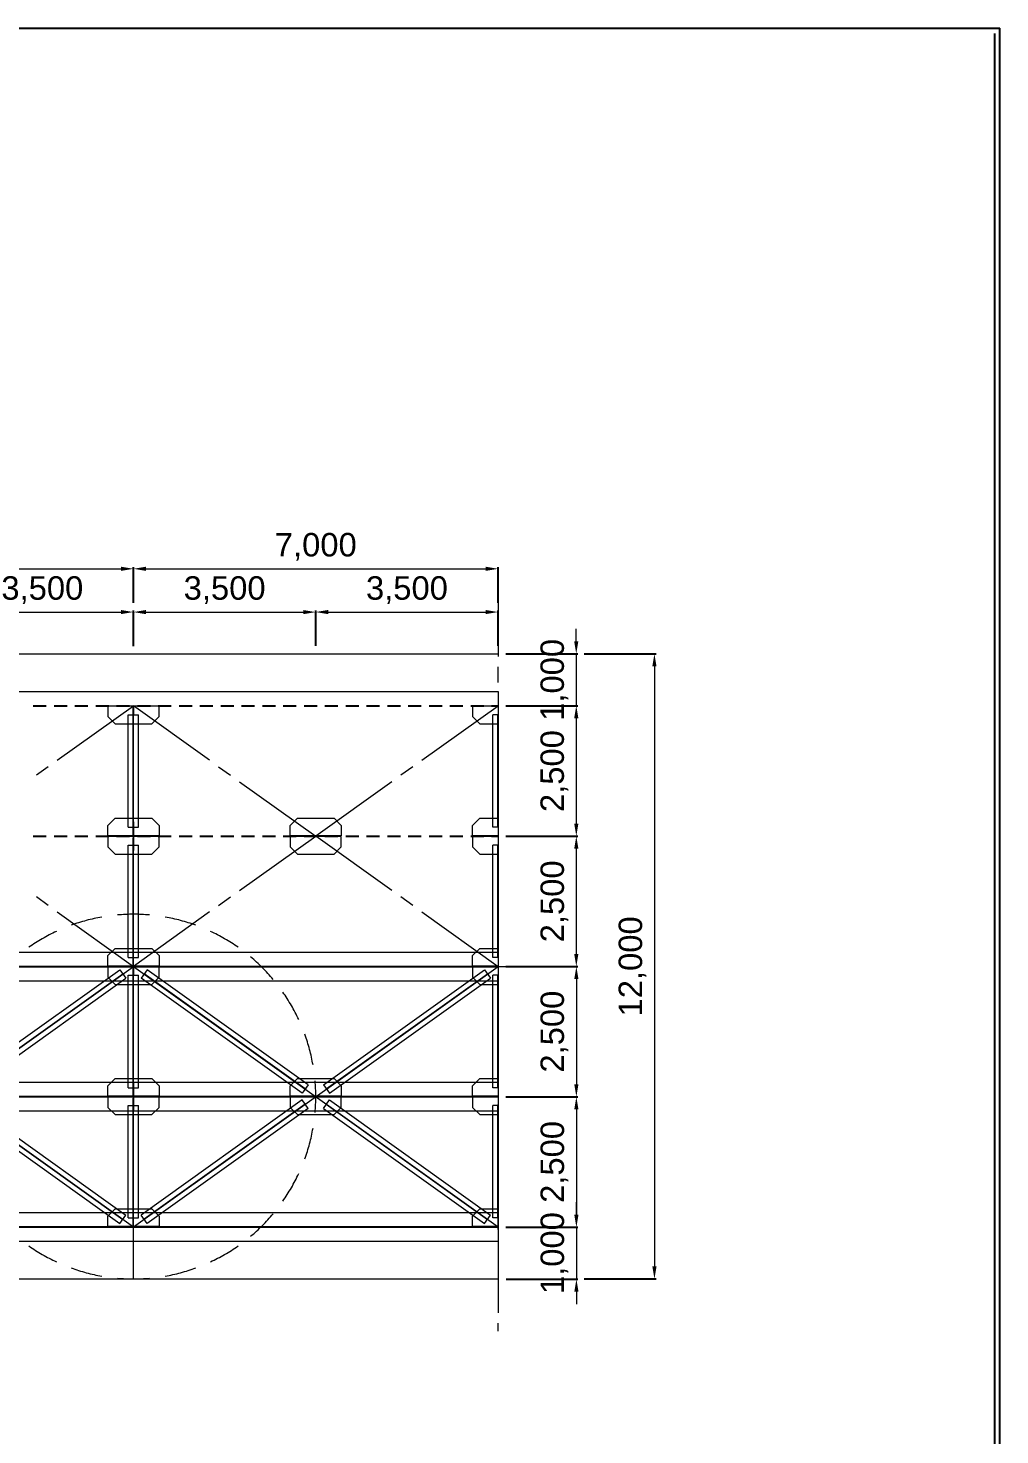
# Model space of a CAD drawing. Header units: metres. Extents: x 674733 to 752233, y -201459 to -147459.
# Drawn here: x 733576 to 752233, y -174463 to -147459 of the extents above; entities that cross this region are included whole.
import ezdxf

# ---------------------------------------------------------------- set-up
doc = ezdxf.new("R2010")
doc.units = ezdxf.units.M
doc.header["$MEASUREMENT"] = 0
doc.layers.get('Defpoints').update_dxf_attribs({"lineweight": 0})
for name, color, linetype, lineweight in [('A-DIM01', 1, 'Continuous', 0), ('Adojoint Line', 1, 'Continuous', 0), ('Concrete', 4, 'Continuous', 0), ('Dimension Line', 2, 'Continuous', 0), ('Steel Girder', 6, 'Continuous', 0)]:
    doc.layers.add(name, color=color, linetype=linetype, lineweight=lineweight)
doc.styles.add('style2', font='arial.ttf')
doc.styles.add('돋움', font='')
doc.styles.get('돋움').set_extended_font_data('Dotum')
doc.dimstyles.new('DIM01', dxfattribs={"dimtxt": 3.5, "dimasz": 0.8, "dimexe": 2, "dimexo": 10, "dimgap": 1.25, "dimtad": 1, "dimdec": 0, "dimzin": 0, "dimtxsty": '돋움', "dimcen": 0.09, "dimclrd": 1, "dimclre": 1, "dimclrt": 256, "dimadec": 0, "dimazin": 0, "dimtfac": 0.072, "dimtdec": 0, "dimtix": 1, "dimtmove": 2, "dimatfit": 3, "dimfxl": 1, "dimtolj": 1, "dimtzin": 0, "dimlwd": -1, "dimarcsym": 0})

# ---------------------------------------------------------------- blocks, each defined once
blk = doc.blocks.new('*U126')
at = {"layer": 'Steel Girder'}
for p, q in [((-6, 162), (-6, -138)), ((-6, 162), (0, 162)), ((-6, 12), (0, 12)), ((0, 1), (0, -13)), ((0, -138), (-6, -138)), ((0, -163), (0, -13)), ((0, -13), (6, -13)), ((6, -163), (6, -13))]:
    blk.add_line(p, q, dxfattribs=at)
blk = doc.blocks.new('*U127')
at = {"layer": 'Steel Girder'}
for p, q in [((-6, -163), (-6, 137)), ((0, 137), (-6, 137)), ((0, 162), (0, 12)), ((0, 12), (6, 12)), ((0, -2), (0, 12)), ((6, 162), (6, 12)), ((-6, -163), (0, -163))]:
    blk.add_line(p, q, dxfattribs=at)
blk = doc.blocks.new('*D266')
at = {"layer": 'A-DIM01', "color": 1, "lineweight": -2}
for p, q in [((732099, -159319), (732099, -158638)), ((735599, -159319), (735599, -158638))]:
    blk.add_line(p, q, dxfattribs=at)
at = {"layer": 'A-DIM01', "color": 1}
blk.add_line((732339, -158668), (735359, -158668), dxfattribs=at)
for points in [[(732339, -158628), (732339, -158708), (732099, -158668)], [(735359, -158628), (735359, -158708), (735599, -158668)]]:
    blk.add_solid(points, dxfattribs=at)
at = {"layer": 'Defpoints', "color": 0}
for p in [(735599, -158668), (732099, -159469), (735599, -159469)]:
    blk.add_point(p, dxfattribs=at)
at = {"layer": 'A-DIM01', "color": 7, "insert": (733849, -158248), "char_height": 450, "attachment_point": 5, "style": 'style2'}
blk.add_mtext('\\A1;3,500', dxfattribs=at)
blk = doc.blocks.new('*D268')
at = {"layer": 'A-DIM01', "color": 1, "lineweight": -2}
for p, q in [((728599, -158489), (728599, -157808)), ((735599, -158488), (735599, -157808))]:
    blk.add_line(p, q, dxfattribs=at)
at = {"layer": 'A-DIM01', "color": 1}
blk.add_line((728839, -157838), (735359, -157838), dxfattribs=at)
for points in [[(728839, -157798), (728839, -157878), (728599, -157838)], [(735359, -157798), (735359, -157878), (735599, -157838)]]:
    blk.add_solid(points, dxfattribs=at)
at = {"layer": 'Defpoints', "color": 0}
for p in [(735599, -157838), (728599, -158639), (735599, -158638)]:
    blk.add_point(p, dxfattribs=at)
at = {"layer": 'A-DIM01', "color": 7, "insert": (732099, -157417), "char_height": 450, "attachment_point": 5, "style": 'style2'}
blk.add_mtext('\\A1;7,000', dxfattribs=at)
blk = doc.blocks.new('*D270')
at = {"layer": 'A-DIM01', "color": 1, "lineweight": -2}
for p, q in [((735599, -159320), (735599, -158639)), ((739099, -159319), (739099, -158639))]:
    blk.add_line(p, q, dxfattribs=at)
at = {"layer": 'A-DIM01', "color": 1}
blk.add_line((735839, -158669), (738859, -158669), dxfattribs=at)
for points in [[(735839, -158629), (735839, -158709), (735599, -158669)], [(738859, -158629), (738859, -158709), (739099, -158669)]]:
    blk.add_solid(points, dxfattribs=at)
at = {"layer": 'Defpoints', "color": 0}
for p in [(739099, -158669), (735599, -159470), (739099, -159469)]:
    blk.add_point(p, dxfattribs=at)
at = {"layer": 'A-DIM01', "color": 7, "insert": (737349, -158248), "char_height": 450, "attachment_point": 5, "style": 'style2'}
blk.add_mtext('\\A1;3,500', dxfattribs=at)
blk = doc.blocks.new('*D272')
at = {"layer": 'A-DIM01', "color": 1, "lineweight": -2}
for p, q in [((739099, -159319), (739099, -158638)), ((742599, -159319), (742599, -158638))]:
    blk.add_line(p, q, dxfattribs=at)
at = {"layer": 'A-DIM01', "color": 1}
blk.add_line((739339, -158668), (742359, -158668), dxfattribs=at)
for points in [[(739339, -158628), (739339, -158708), (739099, -158668)], [(742359, -158628), (742359, -158708), (742599, -158668)]]:
    blk.add_solid(points, dxfattribs=at)
at = {"layer": 'Defpoints', "color": 0}
for p in [(742599, -158668), (739099, -159469), (742599, -159469)]:
    blk.add_point(p, dxfattribs=at)
at = {"layer": 'A-DIM01', "color": 7, "insert": (740849, -158248), "char_height": 450, "attachment_point": 5, "style": 'style2'}
blk.add_mtext('\\A1;3,500', dxfattribs=at)
blk = doc.blocks.new('*D274')
at = {"layer": 'A-DIM01', "color": 1, "lineweight": -2}
for p, q in [((735599, -158489), (735599, -157808)), ((742599, -158488), (742599, -157808))]:
    blk.add_line(p, q, dxfattribs=at)
at = {"layer": 'A-DIM01', "color": 1}
blk.add_line((735839, -157838), (742359, -157838), dxfattribs=at)
for points in [[(735839, -157798), (735839, -157878), (735599, -157838)], [(742359, -157798), (742359, -157878), (742599, -157838)]]:
    blk.add_solid(points, dxfattribs=at)
at = {"layer": 'Defpoints', "color": 0}
for p in [(742599, -157838), (735599, -158639), (742599, -158638)]:
    blk.add_point(p, dxfattribs=at)
at = {"layer": 'A-DIM01', "color": 7, "insert": (739099, -157417), "char_height": 450, "attachment_point": 5, "style": 'style2'}
blk.add_mtext('\\A1;7,000', dxfattribs=at)
blk = doc.blocks.new('*D276')
at = {"layer": 'A-DIM01', "color": 1}
for p, q in [((744100, -159230), (744100, -158990)), ((744100, -159470), (744100, -160470)), ((744100, -160710), (744100, -160950))]:
    blk.add_line(p, q, dxfattribs=at)
at = {"layer": 'A-DIM01', "color": 1, "lineweight": -2}
for p, q in [((742749, -159470), (744130, -159470)), ((742749, -160470), (744130, -160470))]:
    blk.add_line(p, q, dxfattribs=at)
at = {"layer": 'A-DIM01', "color": 1}
for points in [[(744060, -159230), (744140, -159230), (744100, -159470)], [(744060, -160710), (744140, -160710), (744100, -160470)]]:
    blk.add_solid(points, dxfattribs=at)
at = {"layer": 'Defpoints', "color": 0}
for p in [(742599, -159470), (742599, -160470), (744100, -160470)]:
    blk.add_point(p, dxfattribs=at)
at = {"layer": 'A-DIM01', "color": 7, "insert": (743680, -159970), "char_height": 450, "attachment_point": 5, "rotation": 90, "style": 'style2'}
blk.add_mtext('\\A1;1,000', dxfattribs=at)
blk = doc.blocks.new('*D278')
at = {"layer": 'A-DIM01', "color": 1, "lineweight": -2}
for p, q in [((742749, -160471), (744131, -160471)), ((742750, -162971), (744131, -162971))]:
    blk.add_line(p, q, dxfattribs=at)
at = {"layer": 'A-DIM01', "color": 1}
blk.add_line((744101, -160711), (744101, -162731), dxfattribs=at)
for points in [[(744061, -160711), (744141, -160711), (744101, -160471)], [(744061, -162731), (744141, -162731), (744101, -162971)]]:
    blk.add_solid(points, dxfattribs=at)
at = {"layer": 'Defpoints', "color": 0}
for p in [(742599, -160471), (742600, -162971), (744101, -162971)]:
    blk.add_point(p, dxfattribs=at)
at = {"layer": 'A-DIM01', "color": 7, "insert": (743680, -161721), "char_height": 450, "attachment_point": 5, "rotation": 90, "style": 'style2'}
blk.add_mtext('\\A1;2,500', dxfattribs=at)
blk = doc.blocks.new('*D280')
at = {"layer": 'A-DIM01', "color": 1, "lineweight": -2}
for p, q in [((742750, -162972), (744131, -162972)), ((742750, -165472), (744131, -165472))]:
    blk.add_line(p, q, dxfattribs=at)
at = {"layer": 'A-DIM01', "color": 1}
blk.add_line((744101, -163212), (744101, -165232), dxfattribs=at)
for points in [[(744061, -163212), (744141, -163212), (744101, -162972)], [(744061, -165232), (744141, -165232), (744101, -165472)]]:
    blk.add_solid(points, dxfattribs=at)
at = {"layer": 'Defpoints', "color": 0}
for p in [(742600, -162972), (742600, -165472), (744101, -165472)]:
    blk.add_point(p, dxfattribs=at)
at = {"layer": 'A-DIM01', "color": 7, "insert": (743681, -164222), "char_height": 450, "attachment_point": 5, "rotation": 90, "style": 'style2'}
blk.add_mtext('\\A1;2,500', dxfattribs=at)
blk = doc.blocks.new('*D282')
at = {"layer": 'A-DIM01', "color": 1, "lineweight": -2}
for p, q in [((742750, -165473), (744132, -165473)), ((742751, -167973), (744132, -167973))]:
    blk.add_line(p, q, dxfattribs=at)
at = {"layer": 'A-DIM01', "color": 1}
blk.add_line((744102, -165713), (744102, -167733), dxfattribs=at)
for points in [[(744062, -165713), (744142, -165713), (744102, -165473)], [(744062, -167733), (744142, -167733), (744102, -167973)]]:
    blk.add_solid(points, dxfattribs=at)
at = {"layer": 'Defpoints', "color": 0}
for p in [(742600, -165473), (742601, -167973), (744102, -167973)]:
    blk.add_point(p, dxfattribs=at)
at = {"layer": 'A-DIM01', "color": 7, "insert": (743681, -166723), "char_height": 450, "attachment_point": 5, "rotation": 90, "style": 'style2'}
blk.add_mtext('\\A1;2,500', dxfattribs=at)
blk = doc.blocks.new('*D284')
at = {"layer": 'A-DIM01', "color": 1, "lineweight": -2}
for p, q in [((742751, -167974), (744132, -167974)), ((742751, -170474), (744132, -170474))]:
    blk.add_line(p, q, dxfattribs=at)
at = {"layer": 'A-DIM01', "color": 1}
blk.add_line((744102, -168214), (744102, -170234), dxfattribs=at)
for points in [[(744062, -168214), (744142, -168214), (744102, -167974)], [(744062, -170234), (744142, -170234), (744102, -170474)]]:
    blk.add_solid(points, dxfattribs=at)
at = {"layer": 'Defpoints', "color": 0}
for p in [(742601, -167974), (742601, -170474), (744102, -170474)]:
    blk.add_point(p, dxfattribs=at)
at = {"layer": 'A-DIM01', "color": 7, "insert": (743682, -169224), "char_height": 450, "attachment_point": 5, "rotation": 90, "style": 'style2'}
blk.add_mtext('\\A1;2,500', dxfattribs=at)
blk = doc.blocks.new('*D286')
at = {"layer": 'A-DIM01', "color": 1}
for p, q in [((744103, -170234), (744103, -169994)), ((744103, -170474), (744103, -171474)), ((744103, -171714), (744103, -171954))]:
    blk.add_line(p, q, dxfattribs=at)
at = {"layer": 'A-DIM01', "color": 1, "lineweight": -2}
for p, q in [((742751, -170474), (744133, -170474)), ((742752, -171474), (744133, -171474))]:
    blk.add_line(p, q, dxfattribs=at)
at = {"layer": 'A-DIM01', "color": 1}
for points in [[(744063, -170234), (744143, -170234), (744103, -170474)], [(744063, -171714), (744143, -171714), (744103, -171474)]]:
    blk.add_solid(points, dxfattribs=at)
at = {"layer": 'Defpoints', "color": 0}
for p in [(742601, -170474), (742602, -171474), (744103, -171474)]:
    blk.add_point(p, dxfattribs=at)
at = {"layer": 'A-DIM01', "color": 7, "insert": (743682, -170974), "char_height": 450, "attachment_point": 5, "rotation": 90, "style": 'style2'}
blk.add_mtext('\\A1;1,000', dxfattribs=at)
blk = doc.blocks.new('*D288')
at = {"layer": 'A-DIM01', "color": 1, "lineweight": -2}
for p, q in [((744250, -159470), (745631, -159470)), ((744251, -171470), (745631, -171470))]:
    blk.add_line(p, q, dxfattribs=at)
at = {"layer": 'A-DIM01', "color": 1}
blk.add_line((745601, -159710), (745601, -171230), dxfattribs=at)
for points in [[(745561, -159710), (745641, -159710), (745601, -159470)], [(745561, -171230), (745641, -171230), (745601, -171470)]]:
    blk.add_solid(points, dxfattribs=at)
at = {"layer": 'Defpoints', "color": 0}
for p in [(744100, -159470), (744101, -171470), (745601, -171470)]:
    blk.add_point(p, dxfattribs=at)
at = {"layer": 'A-DIM01', "color": 7, "insert": (745181, -165470), "char_height": 450, "attachment_point": 5, "rotation": 90, "style": 'style2'}
blk.add_mtext('\\A1;12,000', dxfattribs=at)

msp = doc.modelspace()

# ---------------------------------------------------------------- linework, layer by layer
for p, q in [((674732.9, -147458.6), (752232.9, -147458.6)), ((752132.9, -147558.6), (752132.9, -201358.6)), ((752232.9, -201458.6), (752232.9, -147458.6))]:
    msp.add_line(p, q)
at = {"layer": 'Adojoint Line'}
for p, q in [((742599, -158469.9), (742599, -159519.9)), ((742599, -160019.9), (742599, -159719.9)), ((742599, -160219.9), (742599, -161619.9)), ((734136.7, -161514.4), (735599, -160469.9)), ((737061.3, -161514.4), (735599, -160469.9)), ((741136.7, -161514.4), (742599, -160469.9)), ((733964.1, -161637.7), (733733.9, -161802.1)), ((737233.9, -161637.7), (737464.1, -161802.1)), ((740964.1, -161637.7), (740733.9, -161802.1)), ((737636.7, -161925.4), (739099, -162969.9)), ((740561.3, -161925.4), (739099, -162969.9)), ((742599, -162119.9), (742599, -161819.9)), ((742599, -162319.9), (742599, -163719.9)), ((737636.7, -164014.4), (739099, -162969.9)), ((740561.3, -164014.4), (739099, -162969.9)), ((733964.1, -164302.1), (733733.9, -164137.7)), ((737233.9, -164302.1), (737464.1, -164137.7)), ((740964.1, -164302.1), (740733.9, -164137.7)), ((742599, -164219.9), (742599, -163919.9)), ((734136.7, -164425.4), (735599, -165469.9)), ((737061.3, -164425.4), (735599, -165469.9)), ((741136.7, -164425.4), (742599, -165469.9)), ((742599, -164419.9), (742599, -165819.9)), ((735599, -171469.9), (735599, -164469.9)), ((713599, -165469.9), (743599, -165469.9)), ((735599, -165469.9), (742599, -165469.9)), ((742599, -166319.9), (742599, -166019.9)), ((742599, -166519.9), (742599, -167919.9)), ((742599, -168419.9), (742599, -168119.9)), ((742599, -168619.9), (742599, -170019.9)), ((742599, -170519.9), (742599, -170219.9)), ((742599, -170719.9), (742599, -172119.9)), ((742599, -172469.9), (742599, -172319.9))]:
    msp.add_line(p, q, dxfattribs=at)
at = {"layer": 'Adojoint Line', "flags": 128}
for points in [[(714599, -165469.9), (721599, -170469.9), (728599, -165469.9), (735599, -170469.9), (742599, -165469.9)], [(714599, -170469.9), (721599, -165469.9), (728599, -170469.9), (735599, -165469.9), (742599, -170469.9)]]:
    msp.add_lwpolyline(points, dxfattribs=at)
at = {"layer": 'Concrete'}
for p, q in [((714599, -159469.9), (742599, -159469.9)), ((714599, -171469.9), (742599, -171469.9))]:
    msp.add_line(p, q, dxfattribs=at)
at = {"layer": 'Dimension Line'}
for start, end in [(105, 110), (100, 105), (90, 95), (85, 90), (75, 80), (70, 75), (120, 125), (115, 120), (60, 65), (55, 60), (45, 50), (40, 45), (30, 35), (25, 30), (15, 20), (10, 15), (0, 5), (0, 5), (355, 0), (345, 350), (340, 345), (330, 335), (325, 330), (315, 320), (310, 315), (235, 240), (300, 305), (240, 245), (295, 300), (250, 255), (255, 260), (265, 270), (270, 275), (280, 285), (285, 290)]:
    msp.add_arc((735599, -167969.9), 3500, start, end, dxfattribs=at)
at = {"layer": 'Steel Girder'}
for p, q in [((714599, -160194.9), (742599, -160194.9)), ((742599, -160194.9), (742599, -160744.9)), ((742599, -160194.9), (742599, -160744.9)), ((742599, -160194.9), (742599, -162969.9)), ((733674, -160463.9), (733924, -160463.9)), ((733674, -160475.9), (733924, -160475.9)), ((734074, -160463.9), (734324, -160463.9)), ((734074, -160475.9), (734324, -160475.9)), ((734474, -160463.9), (734724, -160463.9)), ((734474, -160475.9), (734724, -160475.9)), ((734874, -160463.9), (735124, -160463.9)), ((734874, -160475.9), (735124, -160475.9)), ((736089, -160475.9), (735109, -160475.9)), ((735109, -160475.9), (735109, -160675.9)), ((735109, -160675.9), (735249, -160815.9)), ((735274, -160463.9), (735524, -160463.9)), ((735274, -160475.9), (735524, -160475.9)), ((735500, -160639.9), (735698, -160639.9)), ((735500, -162799.9), (735500, -160639.9)), ((735590, -160650.9), (735596, -160650.9)), ((735596, -162799.9), (735596, -160639.9)), ((735602, -162799.9), (735602, -160639.9)), ((735674, -160463.9), (735924, -160463.9)), ((735674, -160475.9), (735924, -160475.9)), ((735698, -162799.9), (735698, -160639.9)), ((735949, -160815.9), (736089, -160675.9)), ((736074, -160463.9), (736324, -160463.9)), ((736074, -160475.9), (736324, -160475.9)), ((736089, -160675.9), (736089, -160475.9)), ((736474, -160463.9), (736724, -160463.9)), ((736474, -160475.9), (736724, -160475.9)), ((736874, -160463.9), (737124, -160463.9)), ((736874, -160475.9), (737124, -160475.9)), ((737274, -160463.9), (737524, -160463.9)), ((737274, -160475.9), (737524, -160475.9)), ((737674, -160463.9), (737924, -160463.9)), ((737674, -160475.9), (737924, -160475.9)), ((738074, -160463.9), (738324, -160463.9)), ((738074, -160475.9), (738324, -160475.9)), ((738474, -160463.9), (738724, -160463.9)), ((738474, -160475.9), (738724, -160475.9)), ((738874, -160463.9), (739124, -160463.9)), ((738874, -160475.9), (739124, -160475.9)), ((739274, -160463.9), (739524, -160463.9)), ((739274, -160475.9), (739524, -160475.9)), ((739674, -160463.9), (739924, -160463.9)), ((739674, -160475.9), (739924, -160475.9)), ((740074, -160463.9), (740324, -160463.9)), ((740074, -160475.9), (740324, -160475.9)), ((740474, -160463.9), (740724, -160463.9)), ((740474, -160475.9), (740724, -160475.9)), ((740874, -160463.9), (741124, -160463.9)), ((740874, -160475.9), (741124, -160475.9)), ((741274, -160463.9), (741524, -160463.9)), ((741274, -160475.9), (741524, -160475.9)), ((741674, -160463.9), (741924, -160463.9)), ((741674, -160475.9), (741924, -160475.9)), ((742074, -160463.9), (742324, -160463.9)), ((742074, -160475.9), (742324, -160475.9)), ((742599, -160475.9), (742109, -160475.9)), ((742109, -160475.9), (742109, -160675.9)), ((742109, -160675.9), (742249, -160815.9)), ((742474, -160463.9), (742599, -160463.9)), ((742474, -160475.9), (742599, -160475.9)), ((742599, -160639.9), (742500, -160639.9)), ((742500, -162799.9), (742500, -160639.9)), ((742596, -162799.9), (742596, -160639.9)), ((735249, -160815.9), (735949, -160815.9)), ((742249, -160815.9), (742599, -160815.9)), ((735109, -162763.9), (735249, -162623.9)), ((735109, -162963.9), (735109, -162763.9)), ((735249, -162623.9), (735949, -162623.9)), ((735500, -162799.9), (735698, -162799.9)), ((735599, -162694.9), (735599, -163244.9)), ((735949, -162623.9), (736089, -162763.9)), ((736089, -162763.9), (736089, -162963.9)), ((738609, -162763.9), (738749, -162623.9)), ((738609, -162963.9), (738609, -162763.9)), ((738749, -162623.9), (739449, -162623.9)), ((739449, -162623.9), (739589, -162763.9)), ((739589, -162763.9), (739589, -162963.9)), ((742109, -162763.9), (742249, -162623.9)), ((742109, -162963.9), (742109, -162763.9)), ((742249, -162623.9), (742599, -162623.9)), ((742599, -162799.9), (742500, -162799.9)), ((742599, -162694.9), (742599, -163244.9)), ((733674, -162963.9), (733924, -162963.9)), ((733674, -162975.9), (733924, -162975.9)), ((734074, -162963.9), (734324, -162963.9)), ((734074, -162975.9), (734324, -162975.9)), ((734474, -162963.9), (734724, -162963.9)), ((734474, -162975.9), (734724, -162975.9)), ((734874, -162963.9), (735124, -162963.9)), ((734874, -162975.9), (735124, -162975.9)), ((736089, -162963.9), (735109, -162963.9)), ((736089, -162975.9), (735109, -162975.9)), ((735109, -162975.9), (735109, -163175.9)), ((735274, -162963.9), (735524, -162963.9)), ((735274, -162975.9), (735524, -162975.9)), ((735674, -162963.9), (735924, -162963.9)), ((735674, -162975.9), (735924, -162975.9)), ((736074, -162963.9), (736324, -162963.9)), ((736074, -162975.9), (736324, -162975.9)), ((736089, -163175.9), (736089, -162975.9)), ((736474, -162963.9), (736724, -162963.9)), ((736474, -162975.9), (736724, -162975.9)), ((736874, -162963.9), (737124, -162963.9)), ((736874, -162975.9), (737124, -162975.9)), ((737274, -162963.9), (737524, -162963.9)), ((737274, -162975.9), (737524, -162975.9)), ((737674, -162963.9), (737924, -162963.9)), ((737674, -162975.9), (737924, -162975.9)), ((738074, -162963.9), (738324, -162963.9)), ((738074, -162975.9), (738324, -162975.9)), ((738474, -162963.9), (738724, -162963.9)), ((738474, -162975.9), (738724, -162975.9)), ((739589, -162963.9), (738609, -162963.9)), ((739589, -162975.9), (738609, -162975.9)), ((738609, -162975.9), (738609, -163175.9)), ((738874, -162963.9), (739124, -162963.9)), ((738874, -162975.9), (739124, -162975.9)), ((739274, -162963.9), (739524, -162963.9)), ((739274, -162975.9), (739524, -162975.9)), ((739589, -163175.9), (739589, -162975.9)), ((739674, -162963.9), (739924, -162963.9)), ((739674, -162975.9), (739924, -162975.9)), ((740074, -162963.9), (740324, -162963.9)), ((740074, -162975.9), (740324, -162975.9)), ((740474, -162963.9), (740724, -162963.9)), ((740474, -162975.9), (740724, -162975.9)), ((740874, -162963.9), (741124, -162963.9)), ((740874, -162975.9), (741124, -162975.9)), ((741274, -162963.9), (741524, -162963.9)), ((741274, -162975.9), (741524, -162975.9)), ((741674, -162963.9), (741924, -162963.9)), ((741674, -162975.9), (741924, -162975.9)), ((742074, -162963.9), (742324, -162963.9)), ((742074, -162975.9), (742324, -162975.9)), ((742599, -162963.9), (742109, -162963.9)), ((742599, -162975.9), (742109, -162975.9)), ((742109, -162975.9), (742109, -163175.9)), ((742474, -162963.9), (742599, -162963.9)), ((742474, -162975.9), (742599, -162975.9)), ((742599, -162969.9), (742599, -165744.9)), ((735109, -163175.9), (735249, -163315.9)), ((735249, -163315.9), (735949, -163315.9)), ((735500, -163139.9), (735698, -163139.9)), ((735500, -165299.9), (735500, -163139.9)), ((735596, -165299.9), (735596, -163139.9)), ((735602, -165299.9), (735602, -163139.9)), ((735698, -165299.9), (735698, -163139.9)), ((735949, -163315.9), (736089, -163175.9)), ((738609, -163175.9), (738749, -163315.9)), ((738749, -163315.9), (739449, -163315.9)), ((739449, -163315.9), (739589, -163175.9)), ((742109, -163175.9), (742249, -163315.9)), ((742249, -163315.9), (742599, -163315.9)), ((742599, -163139.9), (742500, -163139.9)), ((742500, -165299.9), (742500, -163139.9)), ((742596, -165299.9), (742596, -163139.9)), ((714599, -165194.9), (742599, -165194.9)), ((735109, -165263.9), (735249, -165123.9)), ((735109, -165463.9), (735109, -165263.9)), ((735249, -165123.9), (735949, -165123.9)), ((735949, -165123.9), (736089, -165263.9)), ((736089, -165263.9), (736089, -165463.9)), ((742109, -165263.9), (742249, -165123.9)), ((742109, -165463.9), (742109, -165263.9)), ((742249, -165123.9), (742599, -165123.9)), ((742599, -165194.9), (742599, -165744.9)), ((742599, -165194.9), (742599, -165744.9)), ((742599, -165194.9), (742599, -167969.9)), ((742599, -165194.9), (742599, -165744.9)), ((714599, -165463.9), (742599, -165463.9)), ((714599, -165475.9), (742599, -165475.9)), ((732244.8, -167742.9), (735336.9, -165534.2)), ((736089, -165463.9), (735109, -165463.9)), ((736089, -165475.9), (735109, -165475.9)), ((735109, -165475.9), (735109, -165675.9)), ((735336.9, -165534.2), (735453.2, -165697)), ((735500, -165299.9), (735698, -165299.9)), ((735861, -165534.2), (735744.8, -165697)), ((738953.2, -167742.9), (735861, -165534.2)), ((736089, -165675.9), (736089, -165475.9)), ((739244.8, -167742.9), (742336.9, -165534.2)), ((742599, -165463.9), (742109, -165463.9)), ((742599, -165475.9), (742109, -165475.9)), ((742109, -165475.9), (742109, -165675.9)), ((742336.9, -165534.2), (742453.2, -165697)), ((742599, -165299.9), (742500, -165299.9)), ((714599, -165744.9), (742599, -165744.9)), ((732301.1, -167821.9), (735393.3, -165613.2)), ((732304.6, -167826.7), (735396.8, -165618)), ((732361, -167905.7), (735453.2, -165697)), ((735109, -165675.9), (735249, -165815.9)), ((735500, -165639.9), (735698, -165639.9)), ((735500, -167799.9), (735500, -165639.9)), ((735590, -165650.9), (735596, -165650.9)), ((735596, -167799.9), (735596, -165639.9)), ((735602, -167799.9), (735602, -165639.9)), ((735698, -167799.9), (735698, -165639.9)), ((738836.9, -167905.7), (735744.8, -165697)), ((738893.3, -167826.7), (735801.1, -165618)), ((738896.8, -167821.9), (735804.6, -165613.2)), ((735949, -165815.9), (736089, -165675.9)), ((739301.1, -167821.9), (742393.3, -165613.2)), ((739304.6, -167826.7), (742396.8, -165618)), ((739361, -167905.7), (742453.2, -165697)), ((742109, -165675.9), (742249, -165815.9)), ((742599, -165639.9), (742500, -165639.9)), ((742500, -167799.9), (742500, -165639.9)), ((742596, -167799.9), (742596, -165639.9)), ((735249, -165815.9), (735949, -165815.9)), ((742249, -165815.9), (742599, -165815.9)), ((714599, -167694.9), (742599, -167694.9)), ((735109, -167763.9), (735249, -167623.9)), ((735249, -167623.9), (735949, -167623.9)), ((735599, -167694.9), (735599, -168244.9)), ((735949, -167623.9), (736089, -167763.9)), ((738609, -167763.9), (738749, -167623.9)), ((738749, -167623.9), (739449, -167623.9)), ((739449, -167623.9), (739589, -167763.9)), ((742109, -167763.9), (742249, -167623.9)), ((742249, -167623.9), (742599, -167623.9)), ((742599, -167694.9), (742599, -168244.9)), ((714599, -167963.9), (742599, -167963.9)), ((735109, -167963.9), (735109, -167763.9)), ((736089, -167963.9), (735109, -167963.9)), ((735500, -167799.9), (735698, -167799.9)), ((736089, -167763.9), (736089, -167963.9)), ((738609, -167963.9), (738609, -167763.9)), ((739589, -167963.9), (738609, -167963.9)), ((738953.2, -167742.9), (738836.9, -167905.7)), ((739244.8, -167742.9), (739361, -167905.7)), ((739589, -167763.9), (739589, -167963.9)), ((742109, -167963.9), (742109, -167763.9)), ((742599, -167963.9), (742109, -167963.9)), ((742599, -167799.9), (742500, -167799.9)), ((714599, -167975.9), (742599, -167975.9)), ((732244.8, -168197), (735336.9, -170405.7)), ((732301.1, -168118), (735393.3, -170326.7)), ((732304.6, -168113.2), (735396.8, -170321.9)), ((732361, -168034.2), (735453.2, -170242.9)), ((736089, -167975.9), (735109, -167975.9)), ((735109, -167975.9), (735109, -168175.9)), ((735109, -168175.9), (735249, -168315.9)), ((735500, -168139.9), (735698, -168139.9)), ((735500, -170299.9), (735500, -168139.9)), ((735596, -170299.9), (735596, -168139.9)), ((735602, -170299.9), (735602, -168139.9)), ((735698, -170299.9), (735698, -168139.9)), ((738836.9, -168034.2), (735744.8, -170242.9)), ((738893.3, -168113.2), (735801.1, -170321.9)), ((738896.8, -168118), (735804.6, -170326.7)), ((738953.2, -168197), (735861, -170405.7)), ((735949, -168315.9), (736089, -168175.9)), ((736089, -168175.9), (736089, -167975.9)), ((739589, -167975.9), (738609, -167975.9)), ((738609, -167975.9), (738609, -168175.9)), ((738609, -168175.9), (738749, -168315.9)), ((738953.2, -168197), (738836.9, -168034.2)), ((739244.8, -168197), (739361, -168034.2)), ((739244.8, -168197), (742336.9, -170405.7)), ((739301.1, -168118), (742393.3, -170326.7)), ((739304.6, -168113.2), (742396.8, -170321.9)), ((739361, -168034.2), (742453.2, -170242.9)), ((739449, -168315.9), (739589, -168175.9)), ((739589, -168175.9), (739589, -167975.9)), ((742599, -167975.9), (742109, -167975.9)), ((742109, -167975.9), (742109, -168175.9)), ((742109, -168175.9), (742249, -168315.9)), ((742599, -168139.9), (742500, -168139.9)), ((742500, -170299.9), (742500, -168139.9)), ((742596, -170299.9), (742596, -168139.9)), ((742599, -167969.9), (742599, -170744.9)), ((714599, -168244.9), (742599, -168244.9)), ((735249, -168315.9), (735949, -168315.9)), ((738749, -168315.9), (739449, -168315.9)), ((742249, -168315.9), (742599, -168315.9)), ((735109, -170263.9), (735249, -170123.9)), ((735249, -170123.9), (735949, -170123.9)), ((735949, -170123.9), (736089, -170263.9)), ((742109, -170263.9), (742249, -170123.9)), ((742249, -170123.9), (742599, -170123.9)), ((714599, -170194.9), (742599, -170194.9)), ((735109, -170463.9), (735109, -170263.9)), ((735336.9, -170405.7), (735453.2, -170242.9)), ((735500, -170299.9), (735698, -170299.9)), ((735861, -170405.7), (735744.8, -170242.9)), ((736089, -170263.9), (736089, -170463.9)), ((742109, -170463.9), (742109, -170263.9)), ((742336.9, -170405.7), (742453.2, -170242.9)), ((742599, -170299.9), (742500, -170299.9)), ((742599, -170194.9), (742599, -170744.9)), ((714599, -170463.9), (742599, -170463.9)), ((714599, -170475.9), (742599, -170475.9)), ((736089, -170463.9), (735109, -170463.9)), ((742599, -170463.9), (742109, -170463.9)), ((714599, -170744.9), (742599, -170744.9))]:
    msp.add_line(p, q, dxfattribs=at)

# ---------------------------------------------------------------- block references
for name, p in [('*U127', (735596, -160638.4)), ('*U126', (735596, -162801.4)), ('*U126', (735596, -165301.4)), ('*U127', (735596, -165638.4)), ('*U126', (735596, -167801.4)), ('*U126', (735596, -170301.4))]:
    msp.add_blockref(name, p, dxfattribs=at)
at = {"layer": 'Steel Girder', "extrusion": (0, 0, -1), "rotation": 180}
for p in [(-735596, -163138.4), (-735596, -168138.4)]:
    msp.add_blockref('*U126', p, dxfattribs=at)

# ---------------------------------------------------------------- dimensions: what is measured, and where the dimension line sits
at = {"layer": 'A-DIM01', "color": 1}
for base, p1, p2, picture, middle in [((735599, -157837.7), (728599, -158638.8), (735599, -158638.3), '*D268', (732099, -157417.3)), ((742599, -157837.7), (735599, -158638.8), (742599, -158638.3), '*D274', (739099, -157417.3)), ((735599, -158668.3), (732099, -159469.4), (735599, -159468.9), '*D266', (733849, -158247.9)), ((739099, -158668.8), (735599, -159469.9), (739099, -159469.4), '*D270', (737349, -158248.4)), ((742599, -158668.3), (739099, -159469.4), (742599, -159468.9), '*D272', (740849, -158247.9))]:
    dim = msp.add_linear_dim(base=base, p1=p1, p2=p2, dimstyle='DIM01', override={"dimscale": 30, "dimtxt": 15, "dimasz": 8, "dimexe": 1, "dimexo": 5, "dimgap": 5, "dimdsep": 46, "dimlunit": 6, "dimtxsty": 'style2', "dimclrt": 7}, dxfattribs=at)
    dim.commit()
    dim.dimension.update_dxf_attribs({"geometry": picture, "text_midpoint": middle})
for base, p1, p2, picture, middle in [((744100.1, -160469.9), (742599, -159469.9), (742599.5, -160469.9), '*D276', (743679.7, -159969.9)), ((745601.2, -171469.9), (744100.1, -159469.9), (744100.6, -171469.9), '*D288', (745180.8, -165469.9)), ((744100.6, -162970.9), (742599.5, -160470.9), (742600, -162970.9), '*D278', (743680.2, -161720.9)), ((744101.1, -165471.9), (742600, -162971.9), (742600.5, -165471.9), '*D280', (743680.7, -164221.9)), ((744101.6, -167972.9), (742600.5, -165472.9), (742601, -167972.9), '*D282', (743681.2, -166722.9)), ((744102.1, -170473.9), (742601, -167973.9), (742601.5, -170473.9), '*D284', (743681.7, -169223.9)), ((744102.6, -171473.9), (742601.5, -170473.9), (742602, -171473.9), '*D286', (743682.2, -170973.9))]:
    dim = msp.add_linear_dim(base=base, p1=p1, p2=p2, angle=270, dimstyle='DIM01', override={"dimscale": 30, "dimtxt": 15, "dimasz": 8, "dimexe": 1, "dimexo": 5, "dimgap": 5, "dimdsep": 46, "dimlunit": 6, "dimtxsty": 'style2', "dimclrt": 7}, dxfattribs=at)
    dim.commit()
    dim.dimension.update_dxf_attribs({"geometry": picture, "text_midpoint": middle})

doc.saveas('drawing.dxf')
